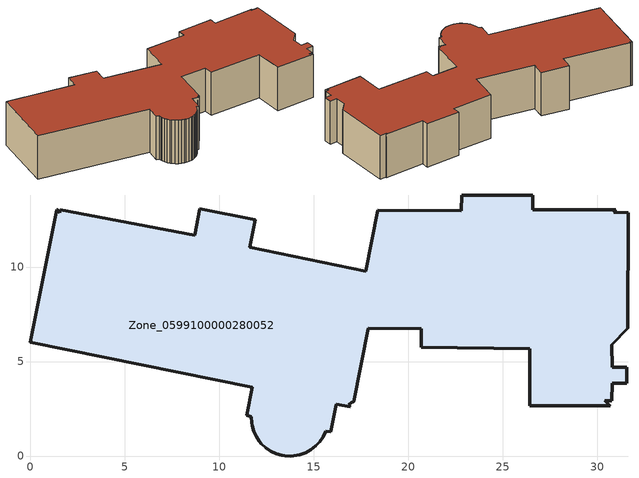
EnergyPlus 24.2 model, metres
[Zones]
Zone_0599100000280052
 floor ground (C_G): 31.6,6.77 30.76,5.89 30.79,4.69 31.56,4.69 31.56,3.86 30.78,3.86 30.76,2.91 30.39,2.92 30.66,2.65 26.43,2.65 26.43,5.68 20.68,5.75 20.69,6.73 17.87,6.76 17.12,2.87 16.99,2.86 16.85,2.71 16.93,2.6 16.19,2.74 15.89,1.27 15.62,1.32 15.48,1.03 15.3,0.77 15.08,0.53 14.84,0.33 14.7,0.24 14.55,0.17 14.25,0.07 14.1,0.04 13.78,0 13.46,0.01 13.3,0.03 12.99,0.12 12.71,0.26 12.44,0.44 12.21,0.66 12.1,0.78 11.94,1.04 11.81,1.32 11.73,1.61 11.71,1.76 11.69,2.07 11.44,2.16 11.74,3.64 0,6.01 1.39,13.04 1.46,13.03 1.55,12.87 1.59,13.03 8.68,11.67 8.97,13.09 11.9,12.5 11.6,11.04 17.75,9.78 18.37,13.01 22.8,12.98 22.81,13.81 26.58,13.79 26.58,13.03 30.96,13.03 30.85,12.89 31.62,12.87 z0
 wall outside (C_F): 20.69,6.73 20.68,5.75 26.43,5.68 26.43,2.65 30.66,2.65 30.39,2.92 30.76,2.91 30.78,3.86 31.56,3.86 31.56,4.69 30.79,4.69 30.76,5.89 31.6,6.77 31.62,12.87 30.85,12.89 30.96,13.03 26.58,13.03 26.58,13.79 22.81,13.81 22.8,12.98 18.37,13.01 17.75,9.78 11.6,11.04 11.9,12.5 8.97,13.09 8.68,11.67 1.59,13.03 1.55,12.87 1.46,13.03 1.39,13.04 0,6.01 11.74,3.64 11.44,2.16 11.69,2.07 11.71,1.76 11.73,1.61 11.81,1.32 11.94,1.04 12.1,0.78 12.21,0.66 12.44,0.44 12.71,0.26 12.99,0.12 13.3,0.03 13.46,0.01 13.78,0 14.1,0.04 14.25,0.07 14.55,0.17 14.7,0.24 14.84,0.33 15.08,0.53 15.3,0.77 15.48,1.03 15.62,1.32 15.89,1.27 16.19,2.74 16.93,2.6 16.85,2.71 16.99,2.86 17.12,2.87 17.87,6.76 20.69,6.73 z0:4.86
 roof outside (C_R): 30.96,13.03 26.58,13.03 26.58,13.79 22.81,13.81 22.8,12.98 18.37,13.01 17.75,9.78 11.6,11.04 11.9,12.5 8.97,13.09 8.68,11.67 1.59,13.03 1.55,12.87 1.46,13.03 1.39,13.04 0,6.01 11.74,3.64 11.44,2.16 11.69,2.07 11.71,1.76 11.73,1.61 11.81,1.32 11.94,1.04 12.1,0.78 12.21,0.66 12.44,0.44 12.71,0.26 12.99,0.12 13.3,0.03 13.46,0.01 13.78,0 14.1,0.04 14.25,0.07 14.55,0.17 14.7,0.24 14.84,0.33 15.08,0.53 15.3,0.77 15.48,1.03 15.62,1.32 15.89,1.27 16.19,2.74 16.93,2.6 16.85,2.71 16.99,2.86 17.12,2.87 17.87,6.76 20.69,6.73 20.68,5.75 26.43,5.68 26.43,2.65 30.66,2.65 30.39,2.92 30.76,2.91 30.78,3.86 31.56,3.86 31.56,4.69 30.79,4.69 30.76,5.89 31.6,6.77 31.62,12.87 30.85,12.89 z4.86
[BUILDING]
Pand.0599100000280052: North Axis=0; Terrain=City; Loads Convergence Tolerance Value=0.04; Temperature Convergence Tolerance Value=0.4; Solar Distribution=FullExterior; Maximum Number of Warmup Days=25; Minimum Number of Warmup Days=1
[Site:Location]
Rotterdam.The.Hague.AP_ZH_NLD Design_Conditions: Latitude=51.96; Longitude=4.45; Time Zone=1; Elevation=-4.5
[SITE:GROUNDTEMPERATURE:BUILDINGSURFACE]
18, 18, 18, 18, 18, 18, 18, 18, 18, 18, 18, 18
[MATERIAL] Thermal Absorptance=0.9; Solar Absorptance=0.7; Visible Absorptance=0.7
Name | Roughness | Thickness | Conductivity | Density | Specific Heat
G.D.1965 | MediumSmooth | 0.15 | 1 | 540 | 1210
F.D.1965 | Rough | 0.3 | 0.857143 | 1920 | 840
R.D.1965 | MediumRough | 0.2 | 0.08 | 1500 | 1000
[CONSTRUCTION]
C_G: G.D.1965
C_F: F.D.1965
C_R: R.D.1965
[ZONE]
Zone_0599100000280052: Type=1; Multiplier=1; Ceiling Height=Autocalculate; Volume=Autocalculate; Floor Area=autocalculate; Part of Total Floor Area=Yes
[ZONEINFILTRATION:DESIGNFLOWRATE]
Infil_Zone_0599100000280052: Zone or ZoneList or Space or SpaceList=Zone_0599100000280052; Schedule=AlwaysOn; Design Flow Rate Calculation Method=Flow/Area; Flow Rate per Floor Area=0.0042; Constant Term Coefficient=1; Temperature Term Coefficient=0; Velocity Term Coefficient=0; Velocity Squared Term Coefficient=0
[HVACTEMPLATE:ZONE:IDEALLOADSAIRSYSTEM]
Zone_0599100000280052: Maximum Heating Supply Air Temperature=50; Minimum Cooling Supply Air Temperature=13; Maximum Heating Supply Air Humidity Ratio=0.0156; Minimum Cooling Supply Air Humidity Ratio=0.0077; Heating Limit=NoLimit; Cooling Limit=NoLimit; Dehumidification Control Type=ConstantSensibleHeatRatio; Cooling Sensible Heat Ratio=0.7; Dehumidification Setpoint=60; Humidification Control Type=None; Humidification Setpoint=30; Outdoor Air Method=None; Outdoor Air Flow Rate per Person=0.00944; Outdoor Air Flow Rate per Zone Floor Area=0; Outdoor Air Flow Rate per Zone=0; Demand Controlled Ventilation Type=None; Outdoor Air Economizer Type=NoEconomizer; Heat Recovery Type=None; Sensible Heat Recovery Effectiveness=0.7; Latent Heat Recovery Effectiveness=0.65
[ZONECONTROL:THERMOSTAT]
ThermostatControl_Zone_0599100000280052: Zone or ZoneList=Zone_0599100000280052; Control Type Schedule=DualSetpointControlType; Control 1=Thermostat_Zone_0599100000280052; Temperature Difference Between Cutout And Setpoint=0
[THERMOSTATSETPOINT:DUALSETPOINT]
Thermostat_Zone_0599100000280052: Heating Setpoint Temperature Schedule=HeatingSetpoint_Zone_0599100000280052; Cooling Setpoint Temperature Schedule=CoolingSetpoint_Zone_0599100000280052
[SCHEDULE:COMPACT]
HeatingSetpoint_Zone_0599100000280052: Through: 12/31, For: AllDays, Until: 24:00, 21
CoolingSetpoint_Zone_0599100000280052: Through: 12/31, For: AllDays, Until: 24:00, 24
DualSetpointControlType: Through: 12/31, For: AllDays, Until: 24:00, 4
AlwaysOn: Through: 12/31, For: AllDays, Until: 24:00, 1
